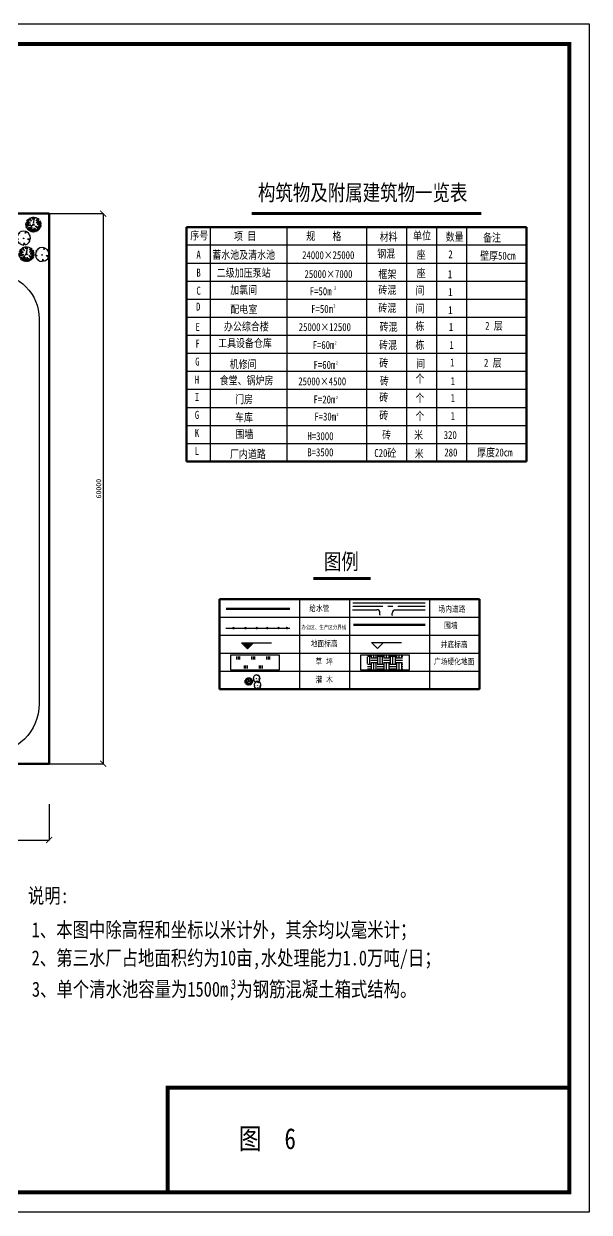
# Model space of a CAD drawing. Extents: x 301136 to 469336, y 529561 to 648381.
# Drawn here: x 412785 to 469336, y 529561 to 648381 of the extents above; entities that cross this region are included whole.
import ezdxf
from ezdxf.enums import TextEntityAlignment as Align

# ---------------------------------------------------------------- set-up
doc = ezdxf.new("R2010")
doc.units = 0
doc.header["$LTSCALE"] = 40
doc.header["$PDMODE"] = 34
doc.linetypes.add('CENTER2', pattern=[1.125, 0.75, -0.125, 0.125, -0.125])
for name, color, linetype in [('PUB_TEXT', 7, 'Continuous'), ('tree', 64, 'Continuous'), ('TUBAO', 7, 'Continuous'), ('文字', 10, 'Continuous'), ('标注', 7, 'Continuous'), ('表格线', 7, 'Continuous')]:
    doc.layers.add(name, color=color, linetype=linetype)
for name, color, linetype, lineweight in [('公路', 41, 'Continuous', 30), ('围墙', 82, '围墙', 60), ('给水管', 180, 'Continuous', 120), ('表格外框', 10, 'Continuous', 50)]:
    doc.layers.add(name, color=color, linetype=linetype, lineweight=lineweight)
doc.styles.add('HZ', font='SIMFANG.TTF', dxfattribs={"width": 0.8})
doc.styles.add('宋体', font='SimSun.ttf', dxfattribs={"width": 0.85})
doc.styles.add('细等线', font='SIMHEI.TTF')
doc.linetypes.add('围墙', pattern='A,20,[130,ltypeshp.shx,S=5,R=0,X=0,Y=-5],20', length=40)
doc.dimstyles.new('ljf', dxfattribs={"dimtxt": 500, "dimasz": 600, "dimexe": 1.25, "dimexo": 0.625, "dimgap": 200, "dimtad": 1, "dimdec": 0, "dimdsep": 46, "dimtxsty": 'Standard', "dimblk": 'ARCHTICK', "dimcen": 2.5, "dimadec": 0, "dimazin": 0, "dimtfac": 1, "dimtdec": 0, "dimtmove": 0, "dimatfit": 3, "dimldrblk": 'ARCHTICK', "dimfxl": 0, "dimarcsym": 0})

# ---------------------------------------------------------------- blocks, each defined once
blk = doc.blocks.new('_ArchTick')
at = {"color": 0, "linetype": 'ByBlock', "const_width": 0.15}
blk.add_lwpolyline([(-0.5, -0.5), (0.5, 0.5)], dxfattribs=at)
blk = doc.blocks.new('*D39')
at = {"layer": 'Defpoints', "color": 0}
for p in [(415320, 629400), (415320, 574400), (420730, 574400)]:
    blk.add_point(p, dxfattribs=at)
at = {"layer": '标注', "color": 0, "lineweight": -2}
for p, q in [((415320.625, 629400), (420731.25, 629400)), ((420730, 629400), (420730, 574400)), ((415320.625, 574400), (420731.25, 574400))]:
    blk.add_line(p, q, dxfattribs=at)
at = {"layer": '标注', "color": 0, "lineweight": -2, "xscale": 600, "yscale": 600, "zscale": 600}
for p, rotation in [((420730, 629400), 90), ((420730, 574400), 270)]:
    blk.add_blockref('_ArchTick', p, dxfattribs=dict(at, rotation=rotation))
at = {"layer": '标注', "color": 0, "insert": (420280, 601900), "char_height": 500, "attachment_point": 5, "rotation": 90}
blk.add_mtext('60000', dxfattribs=at)
blk = doc.blocks.new('*D40')
at = {"layer": 'Defpoints', "color": 0}
for p in [(315350, 570356), (415321, 570356), (415321, 566776)]:
    blk.add_point(p, dxfattribs=at)
at = {"layer": '标注', "color": 0, "lineweight": -2}
for p, q in [((315350, 570355), (315350, 566775)), ((415321, 570355), (415321, 566775)), ((315350, 566776), (415321, 566776))]:
    blk.add_line(p, q, dxfattribs=at)
at = {"layer": '标注', "color": 0, "lineweight": -2, "xscale": 600, "yscale": 600, "zscale": 600, "rotation": 180}
blk.add_blockref('_ArchTick', (315350, 566776), dxfattribs=at)
at = {"layer": '标注', "color": 0, "lineweight": -2, "xscale": 600, "yscale": 600, "zscale": 600}
blk.add_blockref('_ArchTick', (415321, 566776), dxfattribs=at)
at = {"layer": '标注', "color": 0, "insert": (365335, 567226), "char_height": 500, "attachment_point": 5}
blk.add_mtext('11200', dxfattribs=at)
blk = doc.blocks.new('A$C661509B1')
at = {"layer": 'tree', "color": 72}
blk.add_lwpolyline([(5.39, 1.22), (5.2, 1.04), (4.98, 1.13), (4.64, 1.42), (4.46, 1.45), (4.57, 1.2), (4.78, 1.03), (5, 0.78), (4.86, 0.65), (4.65, 0.77), (4.55, 0.89), (4.33, 0.83), (4.52, 0.78), (4.62, 0.55), (4.43, 0.36), (4.29, 0.65), (4.15, 0.65), (3.83, 1.43), (3.96, 0.79), (3.89, 0.75), (4.1, 0.19), (3.9, 0.12), (3.83, 0.32), (3.86, 0.39), (3.75, 0.77), (3.62, 0.8), (3.63, 0.69), (3.68, 0.26), (3.6, 0.21), (3.67, 0.06), (3.43, 0.03), (3.26, 1.72), (3.24, 1.14), (3.14, 0.95), (3.06, 0.79), (3.15, 0.01), (3, 0), (2.98, 0.19), (2.84, 0.3), (2.88, 0.75), (2.74, 0.15), (2.66, 0.14), (2.62, 0.01), (2.37, 0.06), (2.79, 1.2), (2.45, 0.46), (2.28, 0.49), (2.12, 0.13), (1.66, 0.32), (1.8, 0.6), (2.05, 0.77), (2.33, 1.26), (2.51, 1.8), (2.13, 1.24), (1.81, 1.09), (1.51, 0.45), (1.13, 0.63), (1.25, 0.8), (1.27, 0.94), (1.52, 1.17), (1.87, 1.42), (1.91, 1.66), (2.35, 2.21), (1.75, 1.71), (1.7, 1.54), (1.43, 1.4), (1.23, 1.41), (1.03, 1.17), (1.03, 0.94), (0.86, 0.89), (0.61, 1.22), (0.79, 1.37), (1.04, 1.53), (1.39, 1.73), (1.24, 1.81), (0.82, 1.57), (0.66, 1.62), (0.43, 1.5), (0.14, 2.02), (0.5, 2.14), (0.53, 2.26), (0.11, 2.19), (0.04, 2.59), (0.25, 2.6), (0.82, 2.45), (1.9, 2.72), (0.84, 2.71), (0.6, 2.91), (0.34, 2.92), (0.35, 2.78), (0, 2.84), (0.03, 3.41), (1.01, 3.27), (1.22, 3.3), (0.85, 3.54), (0.53, 3.6), (0.39, 3.72), (0.14, 3.77), (0.2, 4.02), (0.8, 3.86), (1.07, 3.85), (1.66, 3.61), (1.07, 4.02), (0.75, 4.1), (0.34, 4.31), (0.6, 4.71), (0.89, 4.61), (1.33, 4.33), (0.94, 4.71), (0.66, 4.84), (1.17, 5.29), (1.32, 5.09), (1.69, 5.03), (2.17, 4.36), (1.74, 5.11), (1.91, 5.27), (1.67, 5.43), (1.45, 5.5), (2, 5.72), (2.26, 5.61), (2.09, 5.81), (2.46, 5.85), (2.63, 5.93), (2.74, 5.06), (2.8, 5.43), (2.76, 5.92), (3.27, 5.94), (3.33, 5.8), (3.23, 5.58), (3.05, 3.63), (3.38, 5.36), (3.53, 5.44), (3.56, 5.89), (4.04, 5.8), (4.13, 5.58), (4.2, 5.69), (4.71, 5.43), (4.14, 4.54), (4.84, 5.41), (5.22, 4.99), (4.93, 4.73), (4.92, 4.54), (4.14, 3.72), (4.61, 4.03), (4.79, 4.01), (5.11, 4.35), (5.3, 4.36), (5.54, 4.51), (5.77, 4.12), (5.35, 3.9), (5.31, 3.7), (4.77, 3.49), (5.44, 3.64), (5.53, 3.78), (5.78, 3.91), (5.93, 3.64), (5.68, 3.6), (5.94, 3.5), (5.97, 3.27), (4.52, 3.14), (4.93, 3.01), (5.39, 3.06), (5.57, 2.96), (5.98, 2.97), (5.95, 2.58), (5.19, 2.76), (5.54, 2.49), (5.92, 2.39), (5.81, 1.98), (4.86, 2.26), (5.49, 2), (5.54, 1.87), (5.75, 1.82), (5.53, 1.42), (3.88, 2.42), (4.3, 1.96), (4.57, 1.9), (5.03, 1.63), (5.19, 1.39), (5.39, 1.24)], dxfattribs=at)
for centre, radius in [((2.98, 2.98), 0.0684), ((3.01, 2.98), 0.0871), ((2.95, 3.01), 0.0342), ((3.01, 2.96), 0.0627), ((3.03, 3.01), 0.0401)]:
    blk.add_circle(centre, radius, dxfattribs=at)
for centre, radius, start, end in [((2.02, 3.56), 0.988, 286.1996, 356.2037), ((2.36, 2.59), 0.0659, 312.9072, 52.6703), ((2.98, 2.17), 0.684, 55.7293, 146.355), ((2.41, 2.63), 0.0521, 308.1001, 43.3101), ((2.45, 2.66), 0.0425, 324.5033, 40.2068), ((2.63, 2.86), 0.0922, 294.6232, 6.6322), ((2.65, 2.85), 0.0912, 315.953, 22.3392), ((2.7, 2.87), 0.0798, 291.6178, 27.6948), ((2.68, 2.94), 0.151, 304.7558, 19.8775), ((2.71, 2.89), 0.102, 308.7508, 34.7991), ((2.66, 2.96), 0.197, 316.4281, 17.8693), ((2.47, 3.09), 0.433, 322.891, 4.4916), ((2.68, 2.98), 0.214, 312.7204, 23.2752), ((2.92, 3.25), 0.13, 262.52, 351.5294), ((2.94, 3.29), 0.112, 263.5871, 346.9909), ((2.96, 3.32), 0.0879, 261.9901, 330.6407), ((3, 3.37), 0.0537, 243.4598, 349.885), ((3.01, 3.41), 0.0516, 238.6147, 344.8179), ((3.02, 3.47), 0.063, 240.4301, 329.0259), ((3.58, 3.27), 0.535, 157.4236, 250.0253), ((3.21, 2.93), 0.119, 144.1283, 239.9837), ((3.27, 2.89), 0.126, 161.3817, 213.6154), ((3.28, 2.89), 0.115, 162.4455, 215.6228), ((3.29, 2.87), 0.0982, 161.5741, 224.7981), ((3.31, 2.88), 0.0921, 184.2732, 242.9501), ((3.3, 2.82), 0.0404, 147.444, 237.3975), ((3.45, 2.86), 0.159, 192.3162, 217.3676), ((3.44, 2.8), 0.108, 183.0625, 214.0422), ((3.43, 2.75), 0.0674, 156.8462, 197.9309)]:
    blk.add_arc(centre, radius, start, end, dxfattribs=at)
blk = doc.blocks.new('A$C1CB2207C')
at = {"layer": 'tree', "color": 30}
blk.add_lwpolyline([(0, 2.46), (0.65, 2.43), (0.07, 1.96), (0.38, 1.23), (0.86, 0.77), (1.14, 0.91), (1.01, 0.62), (1.8, 0.16), (2.65, 0), (2.84, 0.38), (2.92, 0.89), (3.34, 0.11), (4.09, 0.37), (4.91, 1.11), (5.29, 1.78), (4.61, 2.12), (4.31, 2.44), (5.43, 2.44), (5.36, 3.73), (4.72, 4.76), (3.72, 5.38), (3.34, 4.78), (3.54, 5.46), (2.63, 5.6), (1.7, 5.4), (0.76, 4.85), (1.03, 4.53), (0.65, 4.66), (0.2, 4.09), (0.53, 3.94), (0.11, 3.84)], close=True, dxfattribs=at)
blk.add_circle((2.68, 2.63), 0.103, dxfattribs=at)

msp = doc.modelspace()

# ---------------------------------------------------------------- hatches: boundary and pattern name
at = {"layer": '标注'}
msp.add_hatch(color=256, dxfattribs=at).paths.add_polyline_path([(435161, 585881.5), (435761, 586481.5), (434561, 586481.5)])
h = msp.add_hatch(dxfattribs=at)
h.set_pattern_fill('纵横编织纹', color=256, scale=100, style=0)
h.set_pattern_definition([(0, (128080.85, -35879.6), (635, 635), [635, -635]), (0, (128080.85, -35641.5), (635, 635), [635, -635]), (0, (128080.85, -35403.36), (635, 635), [635, -635]), (90, (128160.2, -35324), (-635, 635), [635, -635]), (90, (128398.35, -35324), (-635, 635), [635, -635]), (90, (128636.5, -35324), (-635, 635), [635, -635])])
h.paths.add_polyline_path([(450682.1, 585300.8), (447148.3, 585300.8), (447148.3, 583758.7), (450682.1, 583758.7)])

# ---------------------------------------------------------------- linework, layer by layer
at = {"layer": 'PUB_TEXT', "color": 3, "lineweight": 18}
for centre in [(433768.1, 587960.8), (434957.9, 587960.8), (436081.3, 587960.8), (437138.6, 587955.8), (438277.1, 587969.7), (439103.3, 587955.8)]:
    msp.add_circle(centre, 83.2, dxfattribs=at)
at = {"layer": 'TUBAO', "linetype": 'Continuous', "lineweight": -2}
for points in [[(301136.3, 529581.4), (301136.3, 648381.4), (469336.3, 648381.4), (469336.3, 529581.4)], [(469336.3, 529561.4), (301156.3, 529561.4)]]:
    msp.add_lwpolyline(points, dxfattribs=at)
at = {"layer": 'TUBAO', "linetype": 'Continuous', "lineweight": 120, "const_width": 400}
for points in [[(426014.3, 531561.4), (306136.3, 531561.4), (306136.3, 609751.1), (306136.3, 646361.4), (432319.7, 646361.4), (467336.3, 646361.4), (467336.3, 609751.1), (467336.3, 531561.4)], [(467336.3, 531561.4), (427177.9, 531561.4), (427177.9, 542005.7), (467336.3, 542005.7)]]:
    msp.add_lwpolyline(points, close=True, dxfattribs=at)
at = {"layer": '公路'}
for p, q in [((445669.2, 589804.4), (447910.7, 589804.4)), ((445704.4, 590471.5), (452944.8, 590471.5)), ((447910.7, 589804.4), (448110.7, 589804.4)), ((448410.7, 589304.4), (448410.7, 589504.4)), ((449640.9, 589269.3), (449640.9, 589469.3)), ((450140.9, 589769.3), (449940.9, 589769.3)), ((452944.8, 589769.3), (450140.9, 589769.3)), ((448410.7, 589304.4), (448410.7, 589242.7)), ((449640.9, 589269.3), (449640.9, 589207.5))]:
    msp.add_line(p, q, dxfattribs=at)
at = {"layer": '公路', "linetype": 'CENTER2', "lineweight": -2, "ltscale": 100}
msp.add_line((445704.4, 590141.5), (452944.8, 590141.5), dxfattribs=at)
at = {"layer": '公路'}
msp.add_lwpolyline([(359150, 623400), (409820, 623400, -0.41421356), (414320, 618900), (414320, 580400, -0.41421356), (409320, 575400), (321350, 575400, -0.41421356), (316350, 580400), (316350, 613050)], format="xyb", dxfattribs=at)
for centre, start, end in [((448110.7, 589504.4), 0, 90), ((449940.9, 589469.3), 90, 180)]:
    msp.add_arc(centre, 300, start, end, dxfattribs=at)
at = {"layer": '围墙'}
msp.add_line((445750, 588303.8), (452920, 588303.8), dxfattribs=at)
for points in [[(351350, 629400), (415320, 629400)], [(415320, 574400), (415320, 629400)], [(315350, 574400), (415320, 574400)]]:
    msp.add_lwpolyline(points, dxfattribs=at)
at = {"layer": '标注'}
for p, q in [((447058.4, 628029.9), (447058.4, 628029.9)), ((434561, 586481.5), (437561, 586481.5)), ((435161, 585881.5), (434561, 586481.5)), ((435161, 585881.5), (435761, 586481.5)), ((447561, 586527.4), (450561, 586527.4)), ((448161, 585927.4), (447561, 586527.4)), ((448161, 585927.4), (448761, 586527.4))]:
    msp.add_line(p, q, dxfattribs=at)
at = {"layer": '标注', "color": 3}
for p, q in [((434107.3, 584837), (434107.3, 585137)), ((434257.3, 584837), (434257.3, 585137)), ((434407.3, 584837), (434407.3, 585137)), ((435607.3, 584837), (435607.3, 585137)), ((435757.3, 584837), (435757.3, 585137)), ((435907.3, 584837), (435907.3, 585137)), ((437107.3, 584837), (437107.3, 585137)), ((437257.3, 584837), (437257.3, 585137)), ((437407.3, 584837), (437407.3, 585137)), ((434857.3, 583937), (434857.3, 584237)), ((435007.3, 583937), (435007.3, 584237)), ((435157.3, 583937), (435157.3, 584237)), ((436357.3, 583937), (436357.3, 584237)), ((436507.3, 583937), (436507.3, 584237)), ((436657.3, 583937), (436657.3, 584237))]:
    msp.add_line(p, q, dxfattribs=at)
at = {"layer": '标注'}
for points in [[(315350, 574400), (415320.6, 574400), (415320.6, 629400), (315350, 629400)], [(433497.8, 585300.8), (438323.3, 585300.8), (438323.3, 583758.7), (433497.8, 583758.7)], [(446497.8, 585300.8), (451323.3, 585300.8), (451323.3, 583758.7), (446497.8, 583758.7)]]:
    msp.add_lwpolyline(points, close=True, dxfattribs=at)
for points in [[(429058.4, 610029.9), (463058.4, 610029.9)], [(429058.4, 608229.9), (463058.4, 608229.9)], [(429058.4, 606429.9), (463058.4, 606429.9)], [(433006.7, 587962.8), (439391.2, 587962.8)]]:
    msp.add_lwpolyline(points, dxfattribs=at)
at = {"layer": '给水管'}
msp.add_line((433013.5, 589881.1), (439394.5, 589881.1), dxfattribs=at)
at = {"layer": '给水管', "lineweight": -2, "const_width": 300}
for points in [[(435581.9, 629399.7), (458534.9, 629399.7)], [(447490, 592913.8), (441750, 592913.8)]]:
    msp.add_lwpolyline(points, dxfattribs=at)
at = {"layer": '表格外框'}
for p, q in [((463058.4, 628029.9), (429058.4, 628029.9)), ((429058.4, 628029.9), (429058.4, 604629.9)), ((463058.4, 628029.9), (463058.4, 604629.9)), ((432351.9, 590862.4), (458351.9, 590862.4)), ((432351.9, 590862.4), (432351.9, 589062.4)), ((458351.9, 590862.4), (458351.9, 581862.4)), ((432351.9, 589062.4), (432351.9, 587262.4)), ((432351.9, 587262.4), (432351.9, 581862.4)), ((432351.9, 581862.4), (458351.9, 581862.4))]:
    msp.add_line(p, q, dxfattribs=at)
msp.add_lwpolyline([(429058.4, 604629.9), (463058.4, 604629.9)], dxfattribs=at)
at = {"layer": '表格线'}
for p, q in [((431441, 628029.9), (431441, 604629.9)), ((439087.5, 628029.9), (439087.5, 604629.9)), ((447058.4, 628029.9), (447058.4, 604629.9)), ((451058.4, 628029.9), (451058.4, 604629.9)), ((454058.4, 628029.9), (454058.4, 604629.9)), ((457058.4, 628029.9), (457058.4, 604629.9)), ((463058.4, 626229.9), (429058.4, 626229.9)), ((463058.4, 624429.9), (429058.4, 624429.9)), ((463058.4, 622629.9), (429058.4, 622629.9)), ((463058.4, 620829.9), (429058.4, 620829.9)), ((463058.4, 619029.9), (429058.4, 619029.9)), ((463058.4, 617229.9), (429058.4, 617229.9)), ((463058.4, 615429.9), (429058.4, 615429.9)), ((463058.4, 613629.9), (429058.4, 613629.9)), ((463058.4, 611829.9), (429058.4, 611829.9)), ((440351.9, 590862.4), (440351.9, 581862.4)), ((445351.9, 590862.4), (445351.9, 581862.4)), ((453351.9, 590862.4), (453351.9, 581862.4)), ((432351.9, 589062.4), (458351.9, 589062.4)), ((432351.9, 587262.4), (458351.9, 587262.4)), ((432351.9, 585462.4), (458351.9, 585462.4)), ((432351.9, 583662.4), (458351.9, 583662.4)), ((432351.9, 581862.4), (458351.9, 581862.4))]:
    msp.add_line(p, q, dxfattribs=at)

# ---------------------------------------------------------------- block references
at = {"layer": 'tree', "linetype": 'Continuous'}
for name, p, xscale, yscale, zscale in [('A$C661509B1', (413001, 627555.6), 250, 250, 250), ('A$C1CB2207C', (412092.9, 626259.9), 250, 250, 250), ('A$C661509B1', (412308.6, 624602.8), 250, 250, 250), ('A$C1CB2207C', (413952.7, 624616.2), 250, 250, 250), ('A$C661509B1', (434915.7, 582250.3), 125, 125, 125), ('A$C1CB2207C', (435732.4, 582575.6), 125, 125, 125), ('A$C1CB2207C', (435823.9, 581900.6), 125, 125, 125)]:
    msp.add_blockref(name, p, dxfattribs=dict(at, xscale=xscale, yscale=yscale, zscale=zscale))

# ---------------------------------------------------------------- texts
at = {"layer": 'PUB_TEXT', "color": 0, "linetype": 'ByBlock', "lineweight": 18, "style": '宋体', "width": 0.85}
msp.add_text('配电室', height=759.49, dxfattribs=at).set_placement((433438.9, 619459.6))
at = {"layer": 'TUBAO', "lineweight": -3, "style": '细等线', "width": 0.8}
msp.add_text('图\u30006', height=2100, dxfattribs=at).set_placement((434275.5, 535867.9))
at = {"layer": '文字', "style": 'HZ', "width": 0.8}
for s, p in [('构筑物及附属建筑物一览表', (436204.3, 630699.7)), ('图例', (442801.9, 593813.8))]:
    msp.add_text(s, height=1600, dxfattribs=at).set_placement(p)
at = {"layer": '表格线', "style": 'HZ', "width": 0.8}
for s, height, p in [('序号', 800, (430334.7, 627212.4)), ('项 目', 800, (434931.9, 627152.1)), ('规    格', 800, (442793, 627152.1)), ('材料', 800, (449274.3, 627075.9)), ('单位', 800, (452614.8, 627191)), ('数量', 800, (455874.4, 627075.9)), ('备注', 800, (459613.2, 626999.7)), ('蓄水池及清水池', 800, (434777.5, 625280.6)), ('24000×25000', 800, (443235.9, 625249.7)), ('钢混', 800, (449034.7, 625389.7)), ('座', 800, (452523.3, 625288.9)), ('2', 800, (455462.6, 625333.5)), ('壁厚50cm', 800, (460190.1, 625190.6)), ('二级加压泵站', 800, (434777.5, 623480.6)), ('框架', 800, (449146.5, 623345.5)), ('座', 800, (452523.3, 623449.7)), ('25000×7000', 800, (443258.8, 623359.7)), ('1', 800, (455410.7, 623345.5)), ('加氯间', 800, (434777.5, 621769.4)), ('F=50m', 800, (442475.8, 621639.7)), ('2', 320, (443940, 621966.3)), ('砖混', 800, (449146.5, 621768.5)), ('间', 800, (452399.1, 621708.4)), ('1', 800, (455454, 621557.9)), ('F=50m', 800, (442619.7, 619870.7)), ('2', 320, (443857.9, 620182.7)), ('砖混', 800, (449146.5, 619968.5)), ('间', 800, (452399.1, 619908.4)), ('1', 800, (455454, 619757.9)), ('办公综合楼', 800, (435046.8, 618113.2)), ('25000×12500', 800, (442894.9, 618058.8)), ('砖混', 800, (449274.4, 618073)), ('栋', 800, (452399.1, 618139.7)), ('1', 800, (455514.3, 618073)), ('2 层', 800, (459811, 618189.7)), ('工具设备仓库', 800, (434905.9, 616454.4)), ('砖混', 800, (449214.2, 616267.7)), ('栋', 800, (452402.8, 616267.7)), ('F=60m', 800, (442762.2, 616267.7)), ('2', 320, (443974.4, 616484.3)), ('1', 800, (455574.5, 616267.7)), ('机修间', 800, (434723.3, 614342.1)), ('F=60m', 800, (442857.4, 614281.9)), ('2', 320, (444095.7, 614480.5)), ('砖', 800, (448788.8, 614462.5)), ('间', 800, (452463, 614402.3)), ('1', 800, (455634.7, 614522.6)), ('2 层', 800, (459691, 614489.7)), ('食堂、锅炉房', 800, (435075.2, 612726.2)), ('砖', 800, (448849, 612657.2)), ('个', 800, (452402.8, 612897.9)), ('25000×4500', 800, (442633.5, 612634.1)), ('1', 800, (455695, 612657.2)), ('门房', 800, (434807.5, 610831.2)), ('F=20m', 800, (442857.4, 610817.5)), ('2', 320, (444095.7, 611016.1)), ('砖', 800, (448788.8, 611027.1)), ('个', 800, (452402.8, 610967)), ('1', 800, (455695, 610967)), ('车库', 800, (434807.5, 609031.2)), ('砖', 800, (448788.8, 609227.1)), ('个', 800, (452402.8, 609167)), ('F=30m', 800, (442930, 609112.5)), ('2', 320, (444168.3, 609311)), ('1', 800, (455695, 609167)), ('围墙', 800, (434855, 607351.7)), ('H=3000', 800, (442457.9, 607154.8)), ('砖', 800, (449077.1, 607267.7)), ('米', 800, (452265.8, 607267.7)), ('320', 800, (455437.5, 607267.7)), ('厚度20cm', 800, (459891.5, 605524)), ('厂内道路', 800, (435201.1, 605362.1)), ('B=3500', 800, (442447.9, 605541.4)), ('C20砼', 800, (448945.5, 605462.5)), ('米', 800, (452326, 605402.3)), ('280', 800, (455497.7, 605522.6)), ('给水管', 600, (442351.6, 589943.3)), ('场内道路', 600, (455605.6, 589876.8)), ('办公区、生产区分界线', 400, (442792.4, 588040.2)), ('围墙', 600, (455495, 588223.7)), ('地面标高', 600, (442825.9, 586421.3)), ('井底标高', 600, (455825.9, 586324.4)), ('草 坪', 600, (442825.9, 584621.3)), ('广场硬化地面', 600, (455825.9, 584621.3)), ('灌 木', 600, (442825.9, 582821.3)), ('3', 960, (433749.1, 552372.5))]:
    msp.add_text(s, height=height, dxfattribs=at).set_placement(p, align=Align.MIDDLE_CENTER)
for s, height, p in [('A', 800, (430051.2, 624897.9)), ('B', 800, (430051.2, 623097.9)), ('C', 800, (430051.2, 621297.9)), ('D', 800, (430010.2, 619698.5)), ('E', 800, (429969.1, 617675.9)), ('F', 800, (429969.1, 616007.5)), ('G', 800, (429928.1, 614203)), ('H', 800, (429887, 612403.1)), ('I', 800, (429889, 610680.7)), ('G', 800, (429889, 608880.7)), ('K', 800, (429889, 607080.7)), ('L', 800, (429889, 605280.7)), ('1、本图中除高程和坐标以米计外，其余均以毫米计；', 1500, (413574.5, 557055.6)), ('2、第三水厂占地面积约为10亩,水处理能力1.0万吨/日；', 1500, (413574.5, 554236.8)), ('3、单个清水池容量为1500m,为钢筋混凝土箱式结构。', 1500, (413600.9, 551111.7))]:
    msp.add_text(s, height=height, dxfattribs=at).set_placement(p)
msp.add_text('说明:', height=1500, dxfattribs=at).set_placement((415241.2, 561230.1), align=Align.MIDDLE)

# ---------------------------------------------------------------- dimensions: what is measured, and where the dimension line sits
at = {"layer": '标注', "color": 0}
dim = msp.add_linear_dim(base=(420730, 574400), p1=(415320, 629400), p2=(415320, 574400), angle=90, text='60000', dimstyle='ljf', override={"dimtmove": 2}, dxfattribs=at)
dim.commit()
dim.dimension.update_dxf_attribs({"geometry": '*D39', "text_midpoint": (420280, 601900)})
at = {"layer": '标注'}
dim = msp.add_linear_dim(base=(415320.6, 566776), p1=(315350, 570356), p2=(415320.6, 570356), text='11200', dimstyle='ljf', override={"dimtmove": 2}, dxfattribs=at)
dim.commit()
dim.dimension.update_dxf_attribs({"geometry": '*D40', "text_midpoint": (365335.3, 567226)})

doc.saveas('drawing.dxf')
